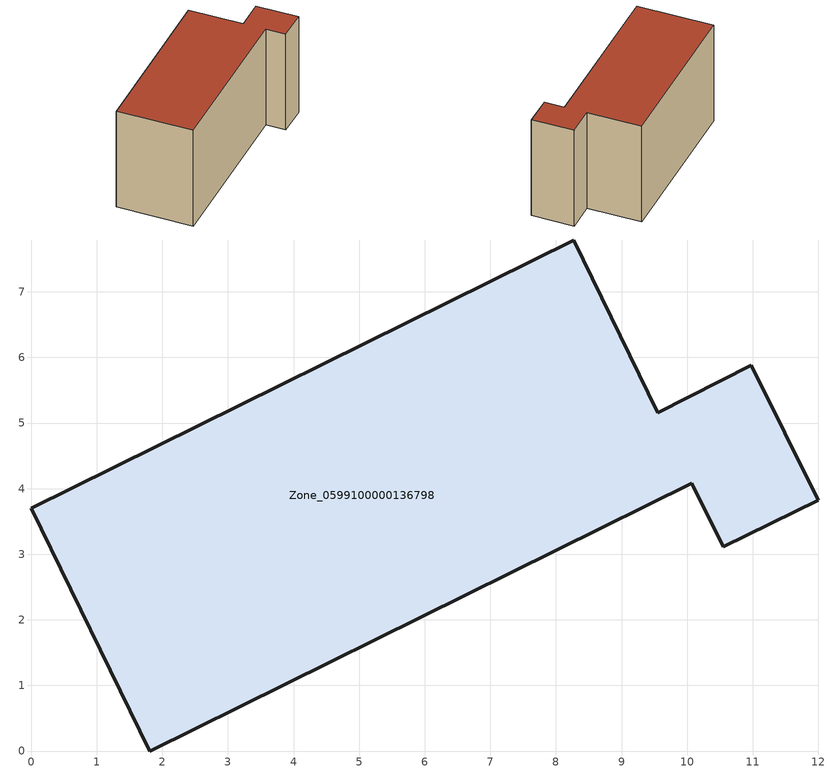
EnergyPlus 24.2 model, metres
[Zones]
Zone_0599100000136798
 floor ground (C_G): 10.07,4.08 1.81,0 0,3.7 8.27,7.79 9.55,5.16 10.98,5.88 12,3.82 10.55,3.11 z0
 wall outside (C_F): 8.27,7.79 0,3.7 1.81,0 10.07,4.08 10.55,3.11 12,3.82 10.98,5.88 9.55,5.16 8.27,7.79 z0:5.8
 roof outside (C_R): 9.55,5.16 8.27,7.79 0,3.7 1.81,0 10.07,4.08 10.55,3.11 12,3.82 10.98,5.88 z5.8
[BUILDING]
Pand.0599100000136798: North Axis=0; Terrain=City; Loads Convergence Tolerance Value=0.04; Temperature Convergence Tolerance Value=0.4; Solar Distribution=FullExterior; Maximum Number of Warmup Days=25; Minimum Number of Warmup Days=1
[Site:Location]
Rotterdam.The.Hague.AP_ZH_NLD Design_Conditions: Latitude=51.96; Longitude=4.45; Time Zone=1; Elevation=-4.5
[SITE:GROUNDTEMPERATURE:BUILDINGSURFACE]
18, 18, 18, 18, 18, 18, 18, 18, 18, 18, 18, 18
[MATERIAL] Thermal Absorptance=0.9; Solar Absorptance=0.7; Visible Absorptance=0.7
Name | Roughness | Thickness | Conductivity | Density | Specific Heat
G.TI.1946-1964 | MediumSmooth | 0.15 | 1 | 540 | 1210
F.TI.1946-1964 | Rough | 0.3 | 0.857143 | 1920 | 840
R.TI.1946-1964 | MediumRough | 0.2 | 0.277778 | 1500 | 1000
[CONSTRUCTION]
C_G: G.TI.1946-1964
C_F: F.TI.1946-1964
C_R: R.TI.1946-1964
[ZONE]
Zone_0599100000136798: Type=1; Multiplier=1; Ceiling Height=Autocalculate; Volume=Autocalculate; Floor Area=autocalculate; Part of Total Floor Area=Yes
[ZONEINFILTRATION:DESIGNFLOWRATE]
Infil_Zone_0599100000136798: Zone or ZoneList or Space or SpaceList=Zone_0599100000136798; Schedule=AlwaysOn; Design Flow Rate Calculation Method=Flow/Area; Flow Rate per Floor Area=0.003; Constant Term Coefficient=1; Temperature Term Coefficient=0; Velocity Term Coefficient=0; Velocity Squared Term Coefficient=0
[HVACTEMPLATE:ZONE:IDEALLOADSAIRSYSTEM]
Zone_0599100000136798: Maximum Heating Supply Air Temperature=50; Minimum Cooling Supply Air Temperature=13; Maximum Heating Supply Air Humidity Ratio=0.0156; Minimum Cooling Supply Air Humidity Ratio=0.0077; Heating Limit=NoLimit; Cooling Limit=NoLimit; Dehumidification Control Type=ConstantSensibleHeatRatio; Cooling Sensible Heat Ratio=0.7; Dehumidification Setpoint=60; Humidification Control Type=None; Humidification Setpoint=30; Outdoor Air Method=None; Outdoor Air Flow Rate per Person=0.00944; Outdoor Air Flow Rate per Zone Floor Area=0; Outdoor Air Flow Rate per Zone=0; Demand Controlled Ventilation Type=None; Outdoor Air Economizer Type=NoEconomizer; Heat Recovery Type=None; Sensible Heat Recovery Effectiveness=0.7; Latent Heat Recovery Effectiveness=0.65
[ZONECONTROL:THERMOSTAT]
ThermostatControl_Zone_0599100000136798: Zone or ZoneList=Zone_0599100000136798; Control Type Schedule=DualSetpointControlType; Control 1=Thermostat_Zone_0599100000136798; Temperature Difference Between Cutout And Setpoint=0
[THERMOSTATSETPOINT:DUALSETPOINT]
Thermostat_Zone_0599100000136798: Heating Setpoint Temperature Schedule=HeatingSetpoint_Zone_0599100000136798; Cooling Setpoint Temperature Schedule=CoolingSetpoint_Zone_0599100000136798
[SCHEDULE:COMPACT]
HeatingSetpoint_Zone_0599100000136798: Through: 12/31, For: AllDays, Until: 24:00, 21
CoolingSetpoint_Zone_0599100000136798: Through: 12/31, For: AllDays, Until: 24:00, 24
DualSetpointControlType: Through: 12/31, For: AllDays, Until: 24:00, 4
AlwaysOn: Through: 12/31, For: AllDays, Until: 24:00, 1
